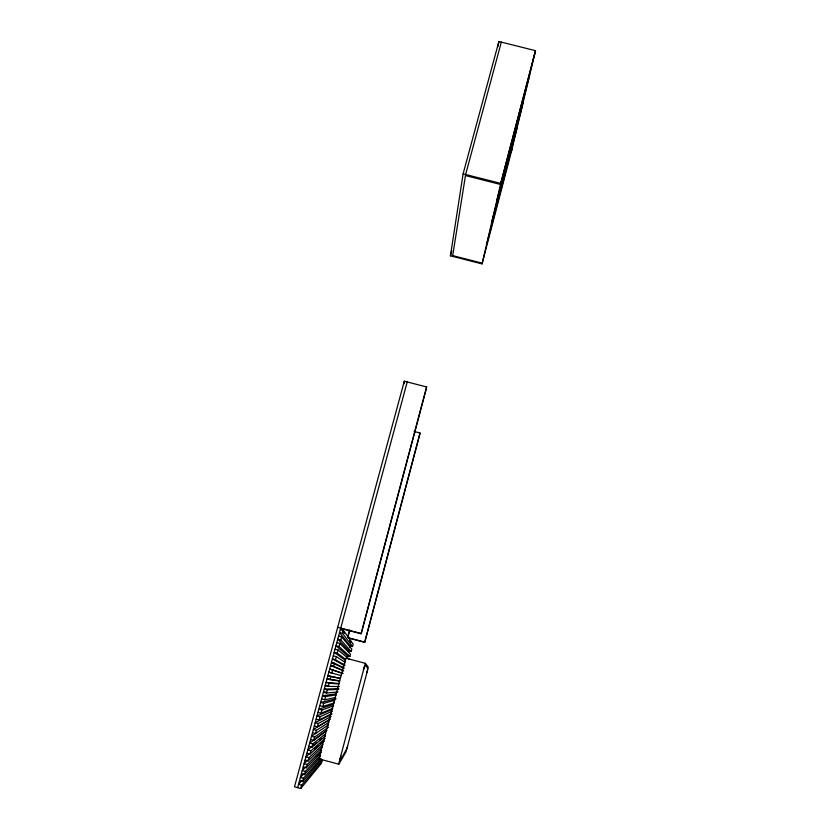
<?xml version="1.0" encoding="UTF-8"?>
<svg xmlns="http://www.w3.org/2000/svg" width="830" height="830" viewBox="0 0 830 830"><rect width="100%" height="100%" fill="white"/><g stroke="black" fill="none" stroke-linecap="round" stroke-linejoin="round"><path stroke-width="1.25" d="M404.137 383.719L404.303 381.188L426.599 386.956L426.402 388.388L361.133 633.767L340.933 628.414M414.16 431.496L420.022 433.021L419.876 434.038L364.712 642.306L348.932 638.125M512.037 149.11L482.043 263.899L450.431 255.816L463.109 173.864L498.872 41.5L535.506 50.682L511.529 151.029M452.558 256.356L465.64 174.497L501.33 42.112M497.959 46.594L498.872 41.5M319.944 755.227L319.664 756.877M482.043 263.899L501.113 182.112M339.678 760.508L339.335 762.148L346.909 748.515M367.441 670.412C368.935 668.409 364.277 662.973 364.308 667.092M367.171 671.512L368.24 667.133L365.387 663.346L346.058 658.221L343.475 667.029M320.639 752.395L319.114 758.931L338.796 764.202L345.923 752.022L347.231 747.342M339.667 760.342L340.829 755.995M340.393 757.676L338.796 764.202M366.839 672.788L367.41 670.702M366.974 672.383L347.521 746.378M535.506 50.682L500.739 183.409L463.109 173.864M535.194 51.968L500.5 184.457L465.464 175.566M496.672 201.213L529.623 75.146M491.889 221.797L523.045 102.713M491.474 223.571L522.527 104.881M486.743 243.958L517.038 127.913M320.401 753.028L321.075 750.714M340.757 756.109L363.644 669.354M364.712 642.306L420.022 433.021M347.148 657.402L347.812 654.922M348.465 652.442L349.129 649.963M349.793 647.483L350.457 645.003M319.602 760.384L321.957 761.017L321.303 763.476L300.761 788.5L294.494 786.819L404.303 381.188M349.866 656.499L339.014 646.539L335.963 645.73L347.552 655.887L349.866 656.499L350.488 654.133L339.854 643.426L336.804 642.617M351.194 651.509L340.788 639.972L337.737 639.162L348.88 650.896L351.194 651.509L351.827 649.153L341.628 636.859L338.578 636.05M352.522 646.529L342.562 633.404L339.512 632.595L350.219 645.916L352.522 646.529L353.155 644.173L343.392 630.302L340.352 629.503M361.133 633.767L426.599 386.956M349.575 630.095L347.563 637.596L364.629 642.109M348.382 635.313L349.721 630.333M450.431 255.816L451.769 250.816M320.971 750.818L343.589 666.334M297.628 787.66L407.219 381.945M300.761 788.5L301.643 785.211L321.957 761.017M299.506 780.729L302.628 781.57L303.51 778.291L320.868 758.641M301.373 773.819L304.496 774.66L305.378 771.392L320.328 755.362M303.23 766.92L306.353 767.76L307.235 764.503L321.615 750.019M305.087 760.041L308.21 760.882L309.082 757.624L322.88 744.655M306.944 753.184L310.057 754.024L310.928 750.777L325.08 738.472M308.791 746.346L311.904 747.176L312.775 743.939L325.381 733.907M310.638 739.52L313.74 740.35L314.612 737.123L328.597 727.07M328.836 722.432L316.438 730.317L315.576 733.544L312.474 732.714M314.311 725.918L317.402 726.748L318.274 723.532L331.118 716.456M316.137 719.143L319.228 719.973L320.089 716.767L332.342 711.134M317.963 712.389L321.054 713.209L321.916 710.013L333.556 705.78M319.778 705.645L322.87 706.465L323.731 703.28L334.729 700.385M321.594 698.922L324.686 699.742L325.536 696.567L336.202 694.907M325.868 692.023L323.41 692.22L326.491 693.04L327.342 689.865L338.609 689.398M327.591 685.611L325.215 685.528L328.296 686.348L329.147 683.183L338.827 683.951M339.584 680.776L327.02 678.857L330.091 679.666L330.942 676.512L340.29 678.473M342.821 673.555L329.666 669.053L332.737 669.862L331.886 673.016L328.815 672.196L341.068 675.589M343.641 670.588L333.67 666.365L334.521 663.232L331.461 662.413L343.008 667.974M345.062 665.276L335.465 659.746L336.306 656.613L333.245 655.804M345.446 659.217L337.239 653.137L338.08 650.014L335.03 649.205M339.014 646.539L339.854 643.426M340.788 639.972L341.628 636.859M342.562 633.404L343.392 630.302M347.044 748.131L347.583 746.004M363.54 669.903L364.183 667.362M363.955 668.389L365.387 663.346M343.921 665.401L344.73 662.61M345.031 661.635L345.353 660.856M302.628 781.57L321.853 759.253M301.892 780.532L298.52 784.371L301.643 785.211M304.496 774.66L319.82 757.79M303.822 773.747L300.387 777.451L303.51 778.291M306.353 767.76L321.106 752.437M305.751 766.982L302.255 770.551L305.378 771.392M316.251 756.275L318.004 754.491M308.21 760.882L322.393 747.083M307.857 760.083L304.112 763.662L307.235 764.503M310.057 754.024L324.385 741.076M309.798 753.381L305.969 756.794L309.082 757.624M314.591 749.106L318.43 745.682M320.339 743.981L322.258 742.269M311.904 747.176L325.651 735.743M311.748 746.699L307.816 749.947L310.928 750.777M313.719 745.081L316.676 742.653M319.623 740.225L321.594 738.607M313.74 740.35L326.896 730.41M325.858 730.94L309.663 743.109L312.775 743.939M328.213 725.005L311.509 736.293L314.612 737.123M329.541 719.817L313.346 729.487L316.438 730.317M317.402 726.748L330.423 719.039M331.99 714.07L315.172 722.712L318.274 723.532M319.228 719.973L331.658 713.717M332.187 709.474L316.998 715.937L320.089 716.767M321.054 713.209L332.861 708.364M333.494 704.297L318.824 709.193L321.916 710.013M322.87 706.465L334.324 702.896M336.067 698.808L320.639 702.46L323.731 703.28M324.686 699.742L335.507 697.501M336.181 693.901L322.455 695.748L325.536 696.567M326.491 693.04L337.924 691.94M338.785 688.672L324.271 689.045L327.342 689.865M328.296 686.348L339.356 686.586M338.848 683.515L326.065 682.364L329.147 683.183M330.091 679.666L339.595 681.067M340.238 678.328L327.871 675.703L330.942 676.512M452.672 255.609L482.22 263.162M337.675 627.314L361.019 633.498M337.239 653.137L334.179 652.328L345.207 660.172M335.465 659.746L332.394 658.937L343.838 665.318M333.67 666.365L330.61 665.556L343.527 670.91M332.737 669.862L342.883 673.389M334.521 663.232L344.305 668.067M336.306 656.613L344.678 662.081M338.08 650.014L349.16 659.134M340.725 628.123L344.44 633.259M349.638 640.459L351.121 642.524"/></g></svg>
